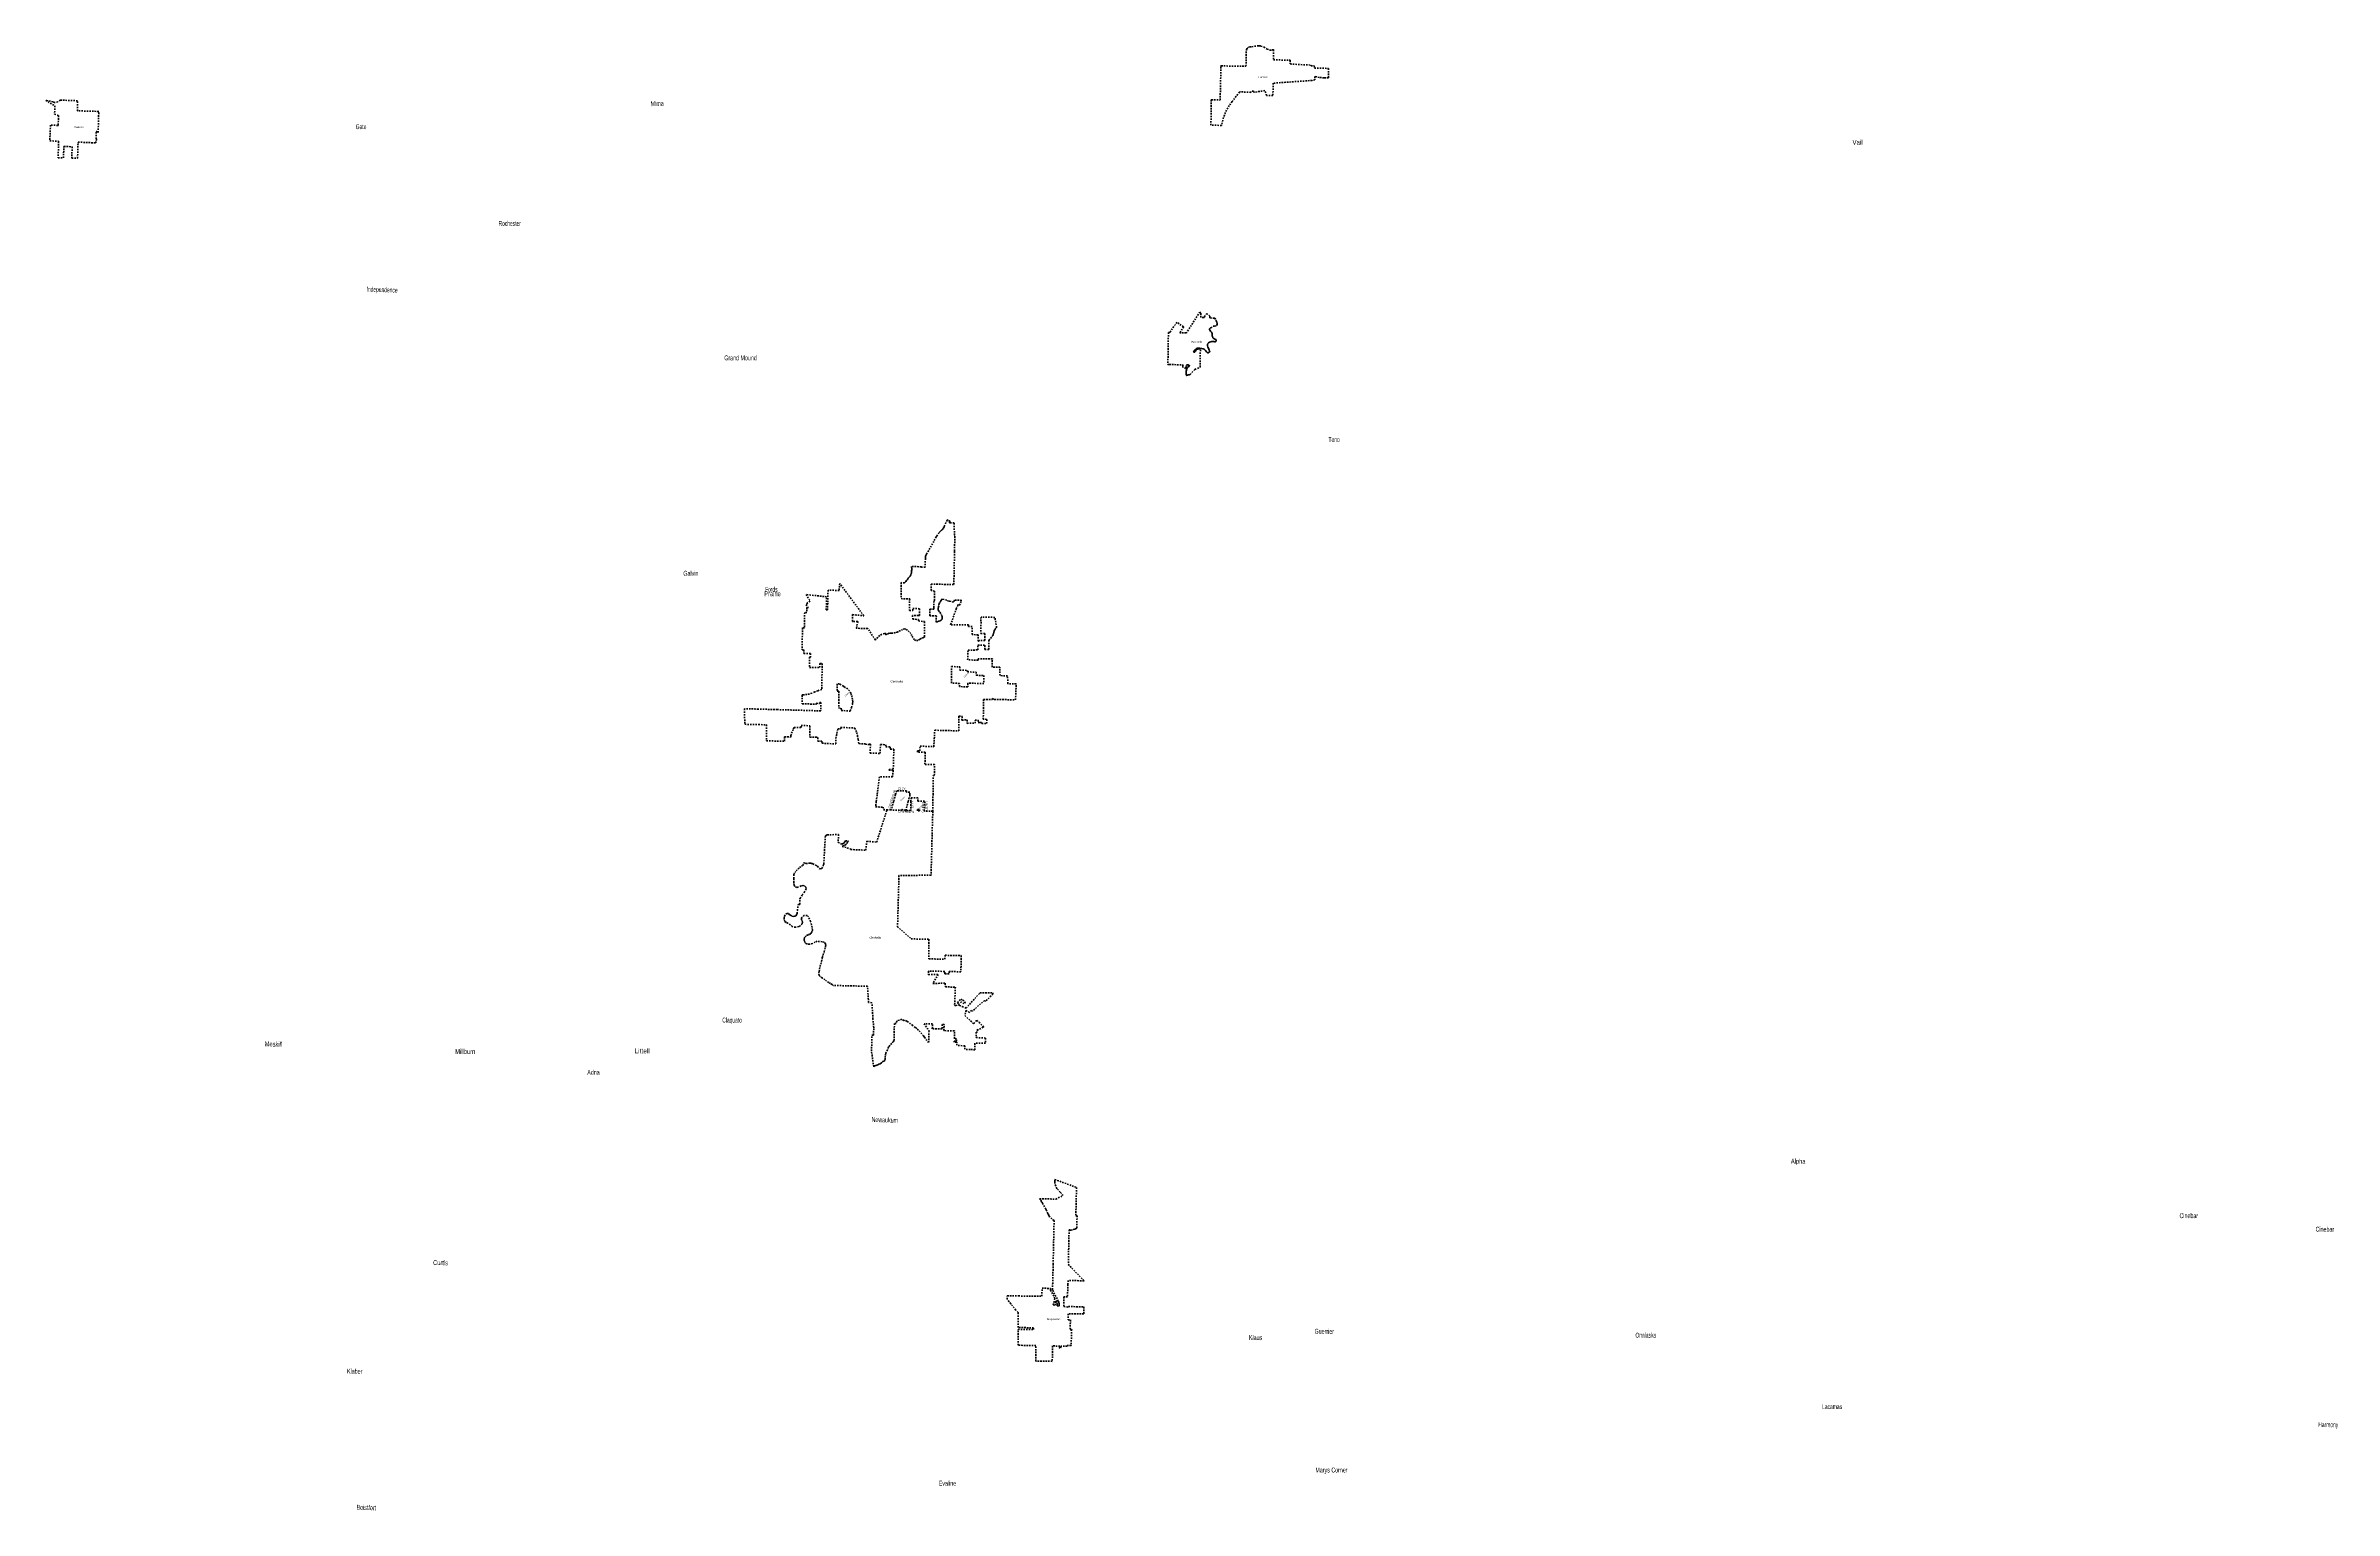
# Model space of a CAD drawing. Header units: feet. Extents: x -903180 to 1023491, y -707744 to 564635.
# Drawn here: x -563485 to -376119, y -348183 to -228245 of the extents above; entities that cross this region are included whole.
import ezdxf

# ---------------------------------------------------------------- set-up
doc = ezdxf.new("R2010")
doc.units = ezdxf.units.FT
doc.header["$LTSCALE"] = 80
doc.linetypes.add('SHORT_DASHED', pattern=[2.7, 1.5, -1.2])
doc.layers.add('13', color=7, linetype='SHORT_DASHED', lineweight=40)
for name, color, linetype in [('15', 7, 'Continuous'), ('16', 7, 'Continuous'), ('36', 7, 'Continuous')]:
    doc.layers.add(name, color=color, linetype=linetype)

msp = doc.modelspace()

# ---------------------------------------------------------------- linework, layer by layer
at = {"layer": '13'}
for p, q in [((-468901.56, -250129.18), (-468994, -250058.1)), ((-491466.9, -270237.04), (-491483.54, -270954.89)), ((-501231.59, -273189.76), (-500894.48, -273729.15)), ((-487634.27, -275804.38), (-487937.22, -275801.94)), ((-497033.48, -284713.81), (-496976.17, -285055.02)), ((-502239.87, -296453.85), (-502245.36, -296228.43)), ((-500158.61, -304379.24), (-500190.77, -304183.44)), ((-488902.29, -309848.64), (-489116.64, -309847.98))]:
    msp.add_line(p, q, dxfattribs=at)
for points in [[(-467220.13, -234766.61), (-468088.03, -234751.83), (-468057.37, -232702.87), (-468057.07, -232682.87), (-468037.15, -232683.01), (-467333.42, -232687.93), (-467265.82, -229916.59), (-467265.31, -229895.61), (-467245.33, -229895.92), (-465217.62, -229927.19), (-465188.02, -228581.47), (-465187.58, -228561.51), (-465173.19, -228541.47), (-465123.61, -228472.43), (-465017.71, -228359.13), (-464914.86, -228332.27), (-464742.05, -228338.45), (-464518.29, -228286.96), (-464296.71, -228249.51), (-464149.91, -228245.32), (-464001.43, -228269.3), (-463737.13, -228357.07), (-463489.78, -228517.03), (-463247.49, -228596.48), (-463064.51, -228592.74), (-462972.58, -228566.97), (-462952.38, -228561.3), (-462952.68, -228581.36), (-462965.05, -229391.84), (-461593.93, -229438.8), (-461597.37, -229734.41), (-460297.04, -229818.89), (-459897.42, -229822.44), (-459893.47, -229897.48), (-459624.05, -229899.87), (-459611.14, -230078.58), (-458452.32, -230097.43), (-458451.12, -230850.79), (-458451.09, -230870.79), (-458471.31, -230870.89), (-458831.82, -230872.78), (-459212.59, -230834.89), (-459567.31, -230761.55), (-459587.27, -230757.42), (-459586.56, -230777.41), (-459577.17, -231044.19), (-459807.52, -231059.11), (-459806.81, -231087.15), (-462990.66, -231309.64), (-463012.5, -232317.72), (-463538.03, -232311.14), (-463667.1, -231921.26), (-464575.25, -232054.91), (-464592.74, -231966.12), (-464808.2, -231979.46), (-464813.88, -232060.41), (-465697.91, -232021.58), (-465717.68, -232020.71), (-465735.37, -232040.7), (-465885.91, -232210.86), (-466319.91, -232777.27), (-466333.13, -232794.53), (-466349.78, -232817.27), (-466585.88, -233139.88), (-466807.62, -233519.34), (-466988.49, -233919.91), (-467126.5, -234337.19)], [(-560884.67, -237453.31), (-560838.69, -236138.08), (-559378.27, -236202.18), (-559372.05, -235978.24), (-559342.68, -235978.59), (-559339.22, -235868), (-559370.09, -235866.42), (-559351.67, -235248.36), (-559195.46, -235349.21), (-559145.32, -233624.43), (-560890.95, -233574.96), (-560884.41, -232749.32), (-562288.11, -232700.18), (-562492.04, -232836.14), (-562757.45, -232896.96), (-562895.69, -232830.61), (-563484.58, -232714.49), (-562734.64, -233162.66), (-562766.92, -233844.42), (-562429.55, -233964.59), (-562469.18, -234753.17), (-562470.18, -234773.17), (-562490.25, -234772.17), (-563098.48, -234741.79), (-563157.48, -236030.61), (-562428.97, -236065.17), (-562474.6, -237419.88), (-562037.77, -237433.7), (-561997.42, -236488.7), (-561326.6, -236515.97), (-561351.76, -237447.18)], [(-486675.54, -280470.08), (-487992.67, -280452.7), (-488004.79, -280759.88), (-488684.24, -280723.27), (-488679.08, -280467.88), (-489340.53, -280433.66), (-489337.47, -279091.84), (-488654.72, -279105.06), (-488647.68, -279378.61), (-488018.12, -279401.74), (-488020.13, -279526.45), (-487302.57, -279544.05), (-487297.54, -279799.49), (-486679.04, -279822.63)], [(-497629.79, -282741.4), (-497622.06, -282721.19), (-497513.23, -282436.37), (-497446.19, -282196.38), (-497431.96, -282088.04), (-497417.14, -281949.55), (-497443.77, -281777.98), (-497473.85, -281578.18), (-497524.6, -281408.11), (-497578.19, -281280.22), (-497672.58, -281085.08), (-497819.43, -280904.93), (-498043.84, -280789.51), (-498133.81, -280715.11), (-498150.39, -280701.39), (-498173.81, -280687.53), (-498488.34, -280501.37), (-498683.65, -280507.86), (-498693.3, -281101.85), (-498693.48, -281113.41), (-498673.62, -281113.52), (-498546.84, -281114.24), (-498556.03, -282032.37), (-498568.51, -282478.86), (-498350.94, -282486.96), (-498356.88, -282681.96), (-497652.38, -282739.55)], [(-492116.19, -290900.83), (-492113.48, -290802.84), (-491948.12, -290806.96), (-491948.97, -290905.64)]]:
    msp.add_lwpolyline(points, close=True, dxfattribs=at)
for points in [[(-468994, -250058.1), (-470089.15, -251745.64), (-470102.14, -251765.64), (-470122.27, -251765.11), (-470605.93, -251752.25), (-470625.82, -251751.72), (-470612.99, -251731.72), (-470334.6, -251297.86), (-470322.66, -251279.24), (-470344.64, -251263.92), (-470875.86, -250893.77), (-471438.82, -251688.17), (-471452.99, -251708.17), (-471469.48, -251728.17), (-471470.14, -251729.05), (-471569.96, -251726.87), (-471611.5, -254346.63), (-471498.89, -254351.09), (-470349.75, -254380.83), (-470453.31, -254528.28), (-470178.41, -254663.81), (-470157.13, -254674.3), (-470153.6, -254653.67), (-470142.12, -254586.53), (-470092.23, -254450.41), (-470056.49, -254385.52), (-469841.66, -254389.6), (-469877.09, -254447.07), (-469936.42, -254532.8), (-469999.48, -254594.35), (-470062.74, -254671.99), (-470097.87, -254751.98), (-470098.6, -254812.3), (-470103.59, -254892.68), (-470110.68, -254981.08), (-470103.42, -255045.52), (-470104.63, -255146.05), (-470099.5, -255220.52), (-470100.73, -255224.91), (-470105.76, -255242.95)], [(-470105.76, -255242.95), (-470086.31, -255238.72), (-470072.34, -255235.68), (-470045.59, -255228.82), (-470016.79, -255217.85), (-469963.98, -255208.25), (-469907.06, -255204.82), (-469866.6, -255201.39), (-469830.94, -255191.79), (-469806.93, -255175.33), (-469791.03, -255163.01), (-469397.24, -254753.23), (-468973.47, -254561.33), (-468951.6, -253079.39), (-469008.91, -253076.59), (-469129.13, -253086.38), (-469250.75, -253125.55), (-469315.05, -253201.08), (-469357.48, -253258.04), (-469368.75, -253276.35), (-469398.22, -253324.24), (-469410.49, -253344.18), (-469430.53, -253343.71), (-469524.37, -253341.5), (-469455.97, -253221.79), (-469442.19, -253201.79), (-469429.41, -253181.79), (-469425.55, -253175.75), (-469334.06, -253090.42), (-469267.1, -253038.98), (-469188.28, -253003.77), (-469083.83, -253011.11), (-468989.43, -253018.32), (-468832.97, -253046.43), (-468732.59, -253057.74), (-468646.6, -253095.01), (-468578.94, -253152.17), (-468525.42, -253215.18), (-468460.15, -253304.48), (-468372.73, -253390.03), (-468306.38, -253388.85), (-468233.46, -253343.51), (-468200.89, -253309.74), (-468183.96, -253239.56), (-468221.23, -253162.68), (-468254.58, -253093.89), (-468299.86, -253014.89), (-468337.06, -252931.98), (-468369.75, -252808.9), (-468372.05, -252666.09), (-468294.71, -252586.62), (-468201.52, -252527.46), (-468106.49, -252482.39), (-468009.94, -252477.57), (-467921.48, -252476.67), (-467837.06, -252477.72), (-467770.8, -252484.59), (-467704.47, -252485.42), (-467659.65, -252435.7), (-467652.84, -252371.44), (-467690.33, -252312.65), (-467768.14, -252263.41), (-467842.02, -252222.27), (-467937.78, -252160.74), (-467972.87, -252069.81), (-467979.96, -251991.29), (-467986.94, -251902.72), (-467987.91, -251816.23), (-468048.72, -251690.79), (-468116.16, -251615.54), (-468183.7, -251548.33), (-468217.07, -251481.55), (-468206.3, -251421.36), (-468127.13, -251358), (-468070.63, -251340.61), (-467904.31, -251218.01), (-467785.46, -251197.38), (-467644.35, -251164.96), (-467570.87, -251073.37), (-467589.35, -250938.4), (-467632.09, -250815.2), (-467702.54, -250655.45), (-467747.39, -250578.18), (-467758.9, -250558.36), (-467781.68, -250556.91), (-468155.19, -250533.25), (-468174.14, -250532.05), (-468174.14, -250511.98), (-468174.14, -250383.32), (-468429.5, -250165.83), (-468640.9, -250482.17), (-468653.92, -250501.64), (-468674.27, -250500.35), (-468908.47, -250485.51), (-468901.56, -250129.18)], [(-487937.22, -275801.94), (-487938.62, -275673.15), (-489399.89, -275658.22), (-488935.88, -274356.46), (-488796.81, -274035.55), (-488788.29, -274015.88), (-488769.34, -274021.79), (-488671.7, -274052.26), (-488495.37, -273667.73), (-489074.86, -273647.32), (-489160.38, -273808.46), (-489517.66, -273714.34), (-489532.31, -273744.19), (-489723.64, -273679.76), (-489709.03, -273651.91), (-490087.61, -273549.03), (-490101.89, -273545.15), (-490107.66, -273563.59), (-490119.35, -273600.91), (-490199.76, -273707.84), (-490280.72, -273840.91), (-490332.81, -273936.37), (-490370.4, -274108.59), (-490392.42, -274204.69), (-490412.82, -274320.95), (-490411.17, -274437.67), (-490380.42, -274504.72), (-490296.73, -274633.25), (-490216.41, -274729.52), (-490135.02, -274872.09), (-490091.16, -274985.69), (-490079.2, -275088.55), (-490091.38, -275194.92), (-490163.49, -275287.94), (-490270.97, -275343.99), (-490376, -275377.97), (-490493.22, -275419.73), (-490506.63, -275425.92), (-490580.79, -275443.02), (-490569.77, -274927.19), (-491099.14, -274919.94), (-491090.41, -274389), (-490781.29, -274383.51), (-490783.1, -274274.83), (-490773.79, -273814.31), (-490726.7, -273668.44), (-490709.17, -272900.27), (-490999.18, -272853.85), (-491002.58, -272326.66), (-489137.53, -272380.5), (-489078.36, -269658.94), (-489077.93, -269638.94), (-489076.24, -269618.94), (-489059.99, -268322.35), (-489089.36, -268322.21), (-489106.48, -267319.87), (-489473.66, -267309.67), (-489493.24, -267309.12), (-489484.09, -267290.01), (-489449.43, -267217.52), (-489440.22, -267198.28), (-489461.7, -267187.3), (-489663.21, -267084.36), (-489680.9, -267075.32), (-489692.12, -267100.5), (-489931.74, -267638.12), (-489941.49, -267658.12), (-489950.46, -267678.12), (-489952.67, -267683.06), (-489986.05, -267745.07), (-490025.74, -267803.25), (-490071.29, -267856.97), (-490102.98, -267887.26), (-490122.35, -267905.78), (-490142.98, -267923.99), (-490218.26, -267990.48), (-490235.47, -268005.67), (-490255.46, -268028.92), (-490341.34, -268128.76), (-490552.91, -268415.13), (-490568.47, -268436.18), (-490578.75, -268455.13), (-491195.61, -269591.9), (-491335.72, -269820.18), (-491347.99, -269840.18), (-491365.24, -269860.18), (-491380.42, -269881.12), (-491408.99, -269930.7), (-491432.21, -269983), (-491449.84, -270037.45), (-491461.68, -270093.43), (-491467.61, -270150.35), (-491467.56, -270197.04), (-491466.67, -270217.9), (-491466.9, -270237.04)], [(-491483.54, -270954.89), (-491796.06, -270944.86), (-491793.85, -270913.33), (-492598.09, -270888.86), (-492590.54, -270951.95), (-492583.39, -271061.31), (-492585.35, -271167.27), (-492591.23, -271257.54), (-492598.1, -271332.11), (-492620.22, -271469.49), (-492655.56, -271580.11), (-492710.25, -271673.45), (-492793.31, -271768.27), (-492867.07, -271852.97), (-492935.38, -271949.26), (-493001.83, -272039.02), (-493068.2, -272109.04), (-493103.52, -272143.39), (-493151.99, -272194.71), (-493172.58, -272220.53), (-493442.38, -272216.35), (-493462.8, -273525.65), (-492752.83, -273545.07), (-492766.2, -274493.1), (-492506.28, -274501.38), (-492500.29, -274333.89), (-491954.86, -274349.34), (-491961.92, -274913.76), (-492046.5, -274911.57), (-492510.83, -274897.21), (-492505.52, -275192.59), (-492036.12, -275232.96), (-492038.97, -275354.61), (-491558.72, -275402.36), (-491528.17, -275405.4), (-491528.4, -275424.35), (-491542.96, -276654.11), (-491543.26, -276678.76), (-491563.2, -276684.14), (-491626.74, -276701.27), (-491780.68, -276772.43), (-491920.73, -276851.93), (-492073.23, -276951.29), (-492254.07, -276963.53), (-492380.69, -276874.32), (-492497.9, -276716.91), (-492566.9, -276556.51), (-492661.44, -276369.4), (-492787.36, -276246.01), (-492925.16, -276114.32), (-493077.77, -276020.53), (-493177.69, -276000.3), (-493333.06, -276043.26), (-493491.58, -276142.49), (-493665.73, -276221.27), (-493782.91, -276261.03), (-493928.49, -276316.27), (-494143.92, -276351.91), (-494272.4, -276355.22), (-494431.06, -276361.89), (-494558.67, -276421.55), (-494690.38, -276485.14), (-494704.5, -276488.64), (-494702.97, -276412.82), (-494702.56, -276392.89), (-494731.1, -276392.65), (-494816.92, -276391.91), (-495040.65, -276441.47), (-495207.3, -276546.56), (-495358.69, -276690.2), (-495496.11, -276838.17), (-495547.6, -276902.96), (-495563.82, -276923.37), (-495580.33, -276897.44), (-496160.16, -275986.34), (-496174.29, -275964.15), (-496192.89, -275963.96), (-497103.62, -275955.03), (-497123.78, -275954.84), (-497118.79, -275934.18), (-496996.07, -275425.99), (-496991.26, -275406.05), (-497015.79, -275405.72), (-497419.65, -275400.28), (-497436.53, -275400.05), (-497436.09, -275380.01), (-497424.09, -274833.57), (-496515.04, -274929.36), (-498480.11, -272274.13), (-498525.96, -272856.61), (-499436.4, -272829.21), (-499479.49, -274453.25), (-499585.03, -274442.71), (-499551.69, -273373.72), (-501231.59, -273189.76)], [(-500894.48, -273729.15), (-501181.79, -273908.72), (-501142.75, -273970.41), (-501226.7, -274022.88), (-501070.51, -274269.72), (-501159.7, -274259.95), (-501170.87, -274438.24), (-501175.62, -274658.86), (-501350.15, -274653.17), (-501377.51, -275924.27), (-501529.03, -275921.65), (-501560.71, -277723.68), (-501412.13, -277725.6), (-501418.34, -278020.02), (-500868.48, -278018.46), (-500869.2, -278312.03), (-500945.49, -278313.66), (-500951.02, -279154.44), (-500131.92, -279163.84), (-500105.26, -278836.48), (-499912.16, -278844.26), (-499951.04, -280781.15), (-499953.11, -280956.31), (-500268.62, -281068.12), (-500523.4, -281165.31), (-500753.98, -281256.97), (-500962.3, -281339.06), (-501161.66, -281375.06), (-501410.85, -281393.91), (-501529.24, -281412.03), (-501544.3, -281414.33), (-501544.57, -281435.09), (-501553.2, -282116.13), (-501553.45, -282136.32), (-501539.85, -282136.71), (-500399.4, -282169.79), (-500378.88, -282170.39), (-500378.59, -282150.37), (-500378.13, -282118.6), (-500377.79, -282095.38), (-500357.84, -282095.97), (-500102.88, -282103.36), (-500101.79, -282028.35), (-500039.84, -282030.15), (-500033.49, -282716.09), (-503545.76, -282614.23), (-503565.76, -282615.69), (-503585.76, -282615.1), (-505139.48, -282569.24), (-506289.87, -282546.42), (-506249.71, -283818.92), (-505137.69, -283837.38), (-504477.71, -283858.82), (-504475.33, -285171.64), (-503639.98, -285187.93), (-503619.98, -285188.32), (-503599.98, -285189.83), (-503014.11, -285206.82), (-502988.46, -285207.56), (-502988.46, -285187.4), (-502988.3, -284843.75), (-502489.75, -284858.07), (-502470.82, -284731.39), (-502419.03, -284539.61), (-502265.52, -284197.74), (-502255.9, -284168.51), (-502217.43, -284069.61), (-501646.51, -284086.6), (-501638.21, -283915.07), (-500958.46, -283934.79), (-500938.46, -283935.37), (-500938.46, -283954.66), (-500938.46, -284849.89), (-500938.46, -284866.85), (-500918.46, -284867.43), (-500294.79, -284885.52), (-500274.79, -284886.1), (-500274.79, -284918.66), (-500274.79, -285166.46), (-500274.79, -285186.58), (-500258.96, -285187.04), (-499932.13, -285196.52), (-499937.05, -285369.26), (-498809.42, -285422.4), (-498790.1, -284962.13), (-498733.01, -284717.92), (-498707.34, -284539.41), (-498629.06, -284196.08), (-498389.3, -284196.82), (-498392.28, -284062), (-497270.37, -284123.36), (-497244.74, -284146.04), (-497165.89, -284314.69), (-497093.04, -284483.21), (-497033.48, -284713.81)], [(-490860.85, -290938.56), (-490842.98, -289583.74), (-490815.86, -288004.61), (-490736.27, -288003.29), (-490716.47, -287117.03), (-491501.71, -287094.78), (-491479.75, -286107.49), (-492104.39, -286101.95), (-492101.57, -285999.7), (-491928.19, -285997.49), (-491892.97, -285605.82), (-490776.28, -285649.73), (-490700.91, -284303.48), (-488731.64, -284355.52), (-488717.42, -283156.81), (-488459.98, -283165.06), (-488473.11, -283467.1), (-488038.15, -283459.59), (-488043.77, -283737.24), (-487402.11, -283731.15), (-487400.23, -283474.14), (-487149, -283473.2), (-487151.12, -283657.28), (-487000.14, -283659.19), (-486850.79, -283676.18), (-486850.79, -283745.81), (-486450.25, -283754.3), (-486446.85, -283411.25), (-486728.59, -283404.45), (-486695.11, -281779.69), (-486015.42, -281791.97), (-485926.02, -281706.02), (-485828.79, -281797.59), (-485387.47, -281787.09), (-484080.55, -281812.97), (-484066.17, -281173.13), (-484053.35, -281173.38), (-484038.52, -280513.55), (-484702.22, -280500.41), (-484722.22, -280500.01), (-484722.59, -280480.2), (-484734.29, -279840.47), (-485357.46, -279830.59), (-485359.5, -279138.49), (-486007.41, -279128.68), (-485983.82, -278459.25), (-487149.31, -278444.43), (-487151.71, -278563.08), (-488006.08, -278542.84), (-487973.8, -277740.81), (-487171.28, -277727.73), (-487167.75, -277343.33), (-486610.41, -277344.19), (-486609.73, -277688.17), (-486259.73, -277685.61), (-486261.19, -276944.72), (-486010.88, -276632.92), (-485989.33, -276599.39), (-485968.01, -276567.58), (-485947.46, -276534.61), (-485930.41, -276499.7), (-485917.61, -276470.99), (-485907.05, -276444.14), (-485893.19, -276403.11), (-485887.27, -276381.87), (-485879.52, -276353.56), (-485871.77, -276314.38), (-485863.82, -276276.17), (-485857.23, -276246.69), (-485843.47, -276205.38), (-485824.47, -276155.34), (-485803.54, -276111.12), (-485779.74, -276066.86), (-485761.38, -276036.74), (-485742.29, -276009.31), (-485716.84, -275975.61), (-485691.64, -275945.55), (-485663.15, -275915.48), (-485648.22, -275900.55), (-485634.22, -275886.95), (-485778.86, -275061.4), (-486913.12, -275029.01), (-486918.76, -275453.03), (-486909.77, -275453.28), (-486925.74, -276383.6), (-486585.85, -276392.77), (-486594.66, -276944.21), (-487061.19, -276943.49), (-487061.15, -276968.5), (-487126.14, -276968.4), (-487126.05, -277018.4), (-487157.53, -277018.35), (-487152.5, -276488.63), (-487643.61, -276464.07), (-487634.27, -275804.38)], [(-496976.17, -285055.02), (-496904.25, -285398.93), (-496357.46, -285421.49), (-496358.56, -285453.77), (-496058.86, -285467.84), (-496057.71, -285433.87), (-495965.98, -285437.63), (-495987.86, -286173.12), (-495190.63, -286201.82), (-495132.41, -285471.78), (-494709.65, -285489.51), (-494703.03, -285658.63), (-494340.15, -285672.39), (-494337.58, -285843.45), (-494048.94, -285857.63), (-494097.3, -287507.05), (-494449.82, -287526.87), (-494444.7, -287571.24), (-494097.82, -287582.64), (-494159.63, -288121.9), (-495224.26, -288121.94), (-495412.62, -289583.74), (-495485.36, -290148.25), (-495540.67, -290577.5), (-494913.16, -290600.92), (-494901.52, -290814.8), (-494613.67, -290824.11)], [(-493072.35, -290872.57), (-492871.82, -290148.25), (-492746.13, -289694.28), (-492749.14, -289583.74), (-492753.34, -289383.52), (-493003.34, -289383.52), (-493003.03, -289262.78), (-493816.46, -289259.27), (-493904.46, -289583.74), (-494068.08, -290148.25), (-494261.36, -290815.06), (-494267.69, -290832.54)], [(-490860.85, -290938.56), (-491556.79, -290911.79), (-491532.73, -290118.2), (-492094.07, -290101.29), (-492086.47, -289826.46), (-492621.04, -289826.69), (-492641.04, -289826.7), (-492649.17, -290148.25), (-492667.76, -290883.94), (-493072.35, -290872.57)], [(-502245.36, -296228.43), (-502224.92, -296110.18), (-502153.54, -295952.78), (-502042.61, -295824.39), (-501890.97, -295666.68), (-501768.34, -295554.63), (-501617.62, -295443.17), (-501513.89, -295372.95), (-501406.65, -295228.38), (-501371.91, -295138.07), (-501250.15, -295227.45), (-501024.12, -295191.24), (-500964.81, -295185.32), (-500905.21, -295185.63), (-500845.97, -295192.18), (-500787.74, -295204.88), (-500731.16, -295223.59), (-500682.68, -295245.15), (-500458.04, -295352.97), (-500429.01, -295361.64), (-500401.05, -295373.3), (-500374.45, -295387.82), (-500349.52, -295405.05), (-500326.53, -295424.78), (-500305.73, -295446.81), (-500305.29, -295447.32), (-500170.51, -295613.55), (-500089.64, -295662.97), (-499962.9, -295635.42), (-499937.65, -295629.93), (-499933.73, -295621.38), (-499838.38, -295413.35), (-499793.59, -295288.85), (-499786.39, -295268.84), (-499785.3, -295248.85), (-499666.52, -293070.6), (-499665.43, -293050.6), (-499658.52, -293030.6), (-499657.67, -293022.53), (-499653.88, -293004.76), (-499648.26, -292987.49), (-499640.87, -292970.89), (-499631.78, -292955.16), (-499621.1, -292940.47), (-499608.94, -292926.97), (-499595.43, -292914.81), (-499580.73, -292904.14), (-499564.99, -292895.06), (-499548.39, -292887.68), (-499531.11, -292882.07), (-499513.34, -292878.3), (-499503.43, -292877.02), (-498581.62, -292832.25), (-498602.83, -293485.57), (-498318.73, -293620.05), (-498249.22, -293595.51), (-498156.54, -293539.15), (-498052.73, -293434.16), (-498000.48, -293362.36), (-497767.86, -293380.08), (-497830.78, -293478.71), (-497920.28, -293597.78), (-497992.3, -293661.86), (-498113.61, -293755.48), (-498196.74, -293777.75), (-498276.37, -293812.36), (-497594.52, -294026.02), (-497585.34, -294068.45), (-496350.6, -294124.89), (-496255.74, -293400.71), (-495450.43, -293462.11), (-494619.06, -290840.53), (-494613.67, -290824.11)], [(-494267.69, -290832.54), (-494287.69, -290834.43), (-494605.94, -290824.36), (-494613.67, -290824.11)], [(-493072.35, -290872.57), (-493102.83, -290862.47), (-493328.98, -290770.99), (-493372.2, -290859.57), (-494267.69, -290832.54)], [(-490860.85, -290938.56), (-490915.61, -292841.5), (-490916.19, -292861.5), (-490914, -292881.5), (-491000.47, -296164.14), (-491001, -296184.14), (-491020.95, -296184.17), (-493609.89, -296187.76), (-493629.9, -296187.79), (-493630.44, -296207.59), (-493744.59, -300392.11), (-492629.23, -301389.44), (-491191.09, -301426.46), (-491171.05, -301426.97), (-491171.35, -301449.99), (-491191.8, -303012.28), (-491191.97, -303025.26), (-491172.06, -303025.7), (-489862.58, -303054.62), (-489858.26, -302734.64), (-488538.54, -302763.79), (-488556.37, -304083.71), (-489526.17, -304062.3), (-489528.87, -304262.28), (-489859.53, -304254.98), (-489878.8, -304254.56), (-489878.53, -304234.54), (-489876.36, -304074.49), (-489876.1, -304054.56), (-489899.45, -304054.05), (-491185.12, -304025.65), (-491205.06, -304025.21), (-491205.38, -304050.21), (-491208.94, -304321.84), (-490421.11, -304302.88), (-490849.13, -305031.98), (-489835.97, -305029.43), (-489831.79, -305319.18), (-489010.71, -305345.59), (-489076.28, -306808), (-488936.2, -306886.71), (-488750.89, -306679.22), (-488829.45, -306617.13), (-488565.06, -306316.25), (-488433.15, -306420.49), (-488382.2, -306416.14), (-488196.24, -306563.11), (-488315.21, -306698.51), (-488523.41, -306533.97), (-488756.96, -306799.76), (-488736.96, -306808.47), (-488714.9, -306818.08), (-488692.84, -306827.69), (-488672.84, -306836.4), (-488441.97, -306927.82), (-488137.97, -307073.09), (-486996.83, -305802.06), (-485943.93, -305818.5), (-485939.75, -305909.11), (-486541.68, -306507.74), (-486624.27, -306425.52), (-487615.11, -307307.52), (-487669.95, -307241.98), (-487876.06, -307414.59), (-488048.24, -307298.27), (-488132.22, -307240.04), (-488242.5, -307678.31), (-487526.02, -308323.94), (-487506.58, -308341.45), (-487489.53, -308321.96), (-487266.28, -308066.82), (-487249.64, -308048.42), (-487230.72, -308067.34), (-486776.13, -308521.93), (-486721.78, -308593.67), (-486706.63, -308613.67), (-486726.63, -308624.56), (-487126.9, -308821.2), (-487148.78, -308831.95), (-487166.9, -308813.83), (-487189.98, -308790.75), (-487207.52, -308773.21), (-487208.15, -308790.75), (-487216.4, -309017.7), (-487304.7, -309019.84), (-487307.85, -309472.34), (-486532.27, -309511.02), (-486546.84, -309933.1), (-487411.74, -309935.14), (-487406.82, -310474.9), (-487803.08, -310449.37), (-488238.08, -310434.05), (-488234.56, -310160.58), (-488905.49, -310106.04), (-488902.29, -309848.64)], [(-500190.77, -304183.44), (-500172.1, -304053.09), (-500125.89, -303850.91), (-500097.97, -303660.42), (-500037.77, -303460.54), (-499983.02, -303232.4), (-499930.34, -302993.6), (-499925.93, -302973.6), (-499919.66, -302953.6), (-499897.31, -302862.1), (-499843.98, -302704.32), (-499762.51, -302444.55), (-499708.24, -302240.53), (-499652.57, -302066.72), (-499629.6, -301922.38), (-499644.97, -301789.29), (-499742.73, -301662.5), (-499910.57, -301628.76), (-500325.03, -301587.77), (-500480.62, -301642.79), (-500695.73, -301764.95), (-500949.78, -301827.94), (-501108.08, -301818.54), (-501245.52, -301769.36), (-501341.84, -301670.76), (-501380.92, -301519.07), (-501379.52, -301350.12), (-501318.85, -301226.7), (-501198.26, -301116.62), (-501107.13, -301074.3), (-500973.61, -301018.81), (-500886.37, -300970.37), (-500825.03, -300913.34), (-500740.25, -300788.41), (-500719.37, -300648.06), (-500725.67, -300462.85), (-500787.22, -300232.23), (-500864.18, -299969.1), (-500944.59, -299778.3), (-501049.2, -299593.04), (-501141.07, -299472.4), (-501407.94, -299474.78), (-501571.53, -299628.2), (-501611.49, -299719.89), (-501616.09, -299848.52), (-501545.15, -299912.39), (-501523.48, -300031.53), (-501559.92, -300147.43), (-501705.63, -300309.28), (-501827.24, -300371.06), (-502103.52, -300441.63), (-502381.25, -300385.45), (-502522.68, -300235.6), (-502730.94, -300116.52), (-502865.84, -300041.24), (-502974.59, -299962.5), (-503015.76, -299814.77), (-503026.76, -299663.68), (-503011.97, -299527.21), (-502869.72, -299337.11), (-502776.7, -299300.87), (-502682.78, -299318.96), (-502617.85, -299382.7), (-502516.79, -299445.19), (-502396.04, -299526.21), (-502284.15, -299548.7), (-502167.43, -299531.06), (-502066.47, -299499.01), (-502006.49, -299409.76), (-501972.38, -299309.91), (-501949.51, -299071.03), (-501916.94, -298848.43), (-501889.6, -298569.41), (-501771.63, -298571.92), (-501750.79, -298572.36), (-501750.6, -298552.34), (-501746.5, -298132.6), (-501746.37, -298119.55), (-501735.33, -298092.6), (-501730.97, -298081.96), (-501544.49, -297788.21), (-501389.79, -297578.26), (-501291.73, -297391.27), (-501228.9, -297259.84), (-501248.76, -297150.79), (-501366.99, -297043.68), (-501488.99, -297024.99), (-501647.86, -297043.74), (-501866.47, -297139.68), (-501981.71, -297183.5), (-502152.51, -297097.4), (-502208.36, -296981.55), (-502236.69, -296793.87), (-502231.5, -296536.5), (-502239.87, -296453.85)], [(-489116.64, -309847.98), (-489112.56, -309765.13), (-488906.68, -309768.1), (-488906.71, -309570.98), (-489092.51, -309570.09), (-489074.52, -308946.94), (-489073.95, -308927.24), (-489104.64, -308926.37), (-489930.59, -308902.87), (-489950.57, -308902.3), (-489949.97, -308882.3), (-489936.01, -308415.99), (-489935.47, -308397.92), (-489955.41, -308397.88), (-490093.87, -308397.63), (-490102.18, -308769.08), (-490898.18, -308748.09), (-490884.2, -308354.14), (-491567.3, -308336.51), (-491170.3, -308911.24), (-491201.1, -309884.74), (-491550.1, -309443.38), (-491559.82, -309431.1), (-491579.4, -309403.38), (-491623.47, -309340.98), (-491890.71, -309010.33), (-492171.1, -308729.43), (-492186.7, -308713.8), (-492211.06, -308695.79), (-492259.6, -308659.91), (-492279.46, -308645.23), (-492299.6, -308650.8), (-492487.31, -308516.94), (-492481.39, -308496.01), (-492501.65, -308481.03), (-492954.11, -308146.61), (-492958.55, -308143.33), (-492994.11, -308124.14), (-493172.6, -308027.8), (-493196.06, -308067.39), (-493206.83, -308085.57), (-493227.91, -308072.33), (-493396.05, -307966.73), (-493796.23, -308113.08), (-493854.3, -308306.95), (-494004.82, -308309.79), (-494025.8, -309745.49), (-494051.94, -309748.96), (-494091.35, -309812.48), (-494226.57, -309952.41), (-494373.83, -310092.08), (-494463.02, -310218.73), (-494479.11, -310241.58), (-494486.33, -310258.73), (-494576.1, -310471.96), (-494708.27, -310758.79), (-494745.81, -310928.95), (-494763.42, -311105.58), (-494751.81, -311226.51), (-494792.44, -311350.35), (-494865.8, -311407.11), (-494940.48, -311429.66), (-494952.79, -311443.48), (-494996.04, -311498.88), (-495071.37, -311553.59), (-495164.95, -311617.98), (-495270.16, -311662.01), (-495351.09, -311696.49), (-495444.11, -311732.72), (-495527.01, -311765.15), (-495595.88, -311797.88), (-495665.41, -311846.39), (-495679.37, -311856.12), (-495684.21, -311840.34), (-495739.54, -311660.05), (-495818.27, -310988.59), (-495876.2, -310579.04), (-495839.75, -309270.39), (-495715.34, -309269.02), (-495695.19, -308668.04), (-495759.02, -307954.63), (-495846.34, -306615.16), (-496124.67, -306589.13), (-496200.36, -305270.01), (-498982.86, -305206.81), (-499021.48, -305206.64), (-499031.39, -305187.67), (-499106.25, -305119.7), (-499233.22, -305048.61), (-499374.09, -304971.19), (-499566.13, -304844.41), (-499686.35, -304737.26), (-499896.39, -304608.08), (-500072.2, -304471.59), (-500158.61, -304379.24)], [(-482604.04, -333392.78), (-482605.11, -333242.74), (-483867.42, -333215.95), (-483865.34, -332031.34), (-483865.3, -332011.35), (-483883.69, -331991.34), (-484074.03, -331784.22), (-484440.38, -331316.67), (-484448.33, -331306.53), (-484471.35, -331276.67), (-484763.89, -330897.34), (-484764.33, -330629.29), (-483849.08, -330635.35), (-481921.97, -330655.32), (-481916.92, -330004.55), (-481236.37, -330014.15), (-481210.43, -330014.51), (-481210.9, -330034.43), (-481214.13, -330168.86), (-480885.3, -330799.88), (-480875.84, -330818.04), (-480880.67, -330839.88), (-480996.47, -331363.98), (-480847.32, -331397.55), (-480770.79, -331017.89), (-480700.62, -331159.7), (-480673.87, -331275.83), (-480671.9, -331320.42), (-480683.71, -331434.37), (-480538.93, -331466.96), (-480525.6, -331387.07), (-480521.73, -331323.27), (-480524.55, -331259.42), (-480534.02, -331196.21), (-480550.06, -331134.33), (-480566.21, -331091.19), (-480570.96, -331078.5), (-480585.19, -331051.19), (-481052.95, -330153.57), (-481063.25, -330133.8), (-481062.76, -330113.57), (-481052.02, -329665.04), (-481051.54, -329645.2), (-481037.93, -329645.55), (-481007.94, -328031.21), (-480928.54, -324467.35), (-480965.46, -324434.22), (-481108.47, -324321.84), (-481265.87, -324180.01), (-481334.94, -324096.27), (-481364.72, -324047.57), (-481378.97, -323967.83), (-481406.49, -323932.57), (-481454.47, -323884.72), (-481454.47, -323884.72), (-481568.3, -323581.02), (-481594.41, -323525.55), (-481709.87, -323340.61), (-481855.49, -323084.19), (-481914.29, -322979.86), (-481948.85, -322934.46), (-481986.24, -322872.93), (-481984.75, -322841.26), (-481997.38, -322812.3), (-482023.8, -322780.04), (-482065.51, -322735.81), (-482110.02, -322674.97), (-480775.94, -322702.61), (-480199.93, -322413.61), (-480380.14, -322184.52), (-480425.96, -322131.97), (-480676.57, -321866.52), (-480709.52, -321822.08), (-480798.19, -321630.66), (-480859.81, -321414.9), (-480875.63, -321256.5), (-480867.07, -321095.53), (-479094.56, -321749.64), (-479146.23, -324069.09), (-479047.26, -324071.74)], [(-479047.26, -324071.74), (-479069.71, -325079.47), (-479083.07, -325094.14), (-479097.43, -325104.69), (-479130.47, -325118.09), (-479237.96, -325151.86), (-479261.59, -325153.74), (-479427.72, -325225.94), (-479521.86, -325253.76), (-479603.74, -325242.64), (-479676.41, -325226.93), (-479699.82, -325212), (-479763.04, -328049.85), (-478477.3, -329389.78), (-479785.2, -329369.66), (-479791.48, -329677.29), (-479834.69, -330703.27), (-480129.6, -330711.95), (-480136.14, -331499.31), (-479774.29, -331550.98), (-479758.89, -331498.18), (-478489.94, -331534.18), (-478506.07, -332096.44), (-479767.59, -332098.1), (-479781.4, -332592.26), (-479588.27, -332595.79), (-479616.78, -333380.8), (-479485.89, -333381.56), (-479535.87, -334703.34), (-479862.97, -334696.02), (-479863.13, -334738.04), (-480385.19, -334736.67), (-480350.95, -334776.28), (-480429.92, -334917.55), (-480509.93, -334845.27), (-480449.57, -334737.32), (-481049.59, -334728.98), (-481077.28, -335988.15), (-482434.77, -335962.6), (-482415.08, -334701.33), (-483869.97, -334672.25), (-483867.68, -333365.96), (-482604.04, -333392.78)]]:
    msp.add_lwpolyline(points, dxfattribs=at)

# ---------------------------------------------------------------- texts
at = {"layer": '15'}
for s, height, rotation, width, p in [('CENTRALIA', 200.8, 73.658, 0.9, (-494310.37, -290732.63)), ('CITY', 200.7, 358.002, 0.85, (-493713.96, -289184.82)), ('CITY', 200.8, 88.487, 0.85, (-492456.26, -290692.68)), ('LIMITS', 200.8, 268.321, 0.8, (-491735.7, -290179.63)), ('LIMITS', 200.8, 268.321, 0.8, (-491472.44, -290116.52)), ('CHEHALIS', 200.8, 358.487, 0.8, (-493717.33, -291048.53))]:
    msp.add_text(s, height=height, rotation=rotation, dxfattribs=dict(at, width=width)).set_placement(p)
at = {"layer": '16'}
for s, rotation, width, p in [('Mima', 2, 0.65, (-513945.59, -233195.75)), ('Independence', 358.108, 0.6, (-537226.35, -248379.11)), ('Meskill', 358.108, 0.7, (-545565.57, -310180.85)), ('Newaukum', 358.108, 0.65, (-495881.14, -316379.68)), ('Alpha', 359.37, 0.7, (-420605.79, -319792.89)), ('Cinebar', 359.37, 0.65, (-377647.09, -325358.72)), ('Curtis', 358.108, 0.7, (-531776, -328087.66)), ('Guerrier', 359.37, 0.65, (-459605.34, -333724.7)), ('Klaus', 359.37, 0.65, (-464978.53, -334240.68)), ('Klaber', 358.108, 0.65, (-538827.28, -336979.96)), ('Harmony', 359.37, 0.6, (-377423.15, -341369.72)), ('Evaline', 359.37, 0.65, (-490371.67, -346166.92)), ('Boistfort', 358.108, 0.65, (-538042.32, -348137.21))]:
    msp.add_text(s, height=400, rotation=rotation, dxfattribs=dict(at, width=width)).set_placement(p)
for s, width, p in [('Gate', 0.6, (-538100.54, -235072.92)), ('Vail', 0.75, (-415563, -236350.17)), ('Rochester', 0.6, (-526411.85, -242996.6)), ('Grand Mound', 0.65, (-507931.13, -254004.16)), ('Tono', 0.6, (-458458.96, -260692.84)), ('Galvin', 0.65, (-511284.59, -271648.45)), ('Prairie', 0.7, (-504655.52, -273327.49)), ('Fords', 0.6, (-504589.14, -272967.12)), ('Claquato', 0.6, (-508094.95, -308239.68)), ('Millburn', 0.7, (-529958.16, -310811.41)), ('Littell', 0.8, (-515281.5, -310764.27)), ('Adna', 0.65, (-519152.37, -312518.04)), ('Cinebar', 0.65, (-388786.49, -324261.11)), ('Onalaska', 0.6, (-433329.71, -334042.66)), ('Lacamas', 0.6, (-418040.82, -339897.69)), ('Marys Corner', 0.65, (-459532.98, -345090.62))]:
    msp.add_text(s, height=400, dxfattribs=dict(at, width=width)).set_placement(p)
at = {"layer": '36'}
for s, width, p in [('Tenino', 1.25, (-464250.34, -230895.86)), ('Oakville', 1.05, (-561132.67, -234985.14)), ('Bucoda', 1.25, (-469696.81, -252570.86)), ('Centralia', 1.2, (-494320, -280378.08)), ('Chehalis', 1.15, (-496044.03, -301359.92)), ('Napavine', 1.25, (-481525.45, -332611.74))]:
    msp.add_text(s, height=157.5, dxfattribs=dict(at, width=width)).set_placement(p)
at = {"layer": '36', "width": 1.35}
for p in [(-488277.15, -280014.55), (-498006.79, -281559.11), (-493480.52, -290137.15), (-492029.12, -290854.37)]:
    msp.add_text('Uninc.', height=113, rotation=45, dxfattribs=at).set_placement(p)

doc.saveas('drawing.dxf')
